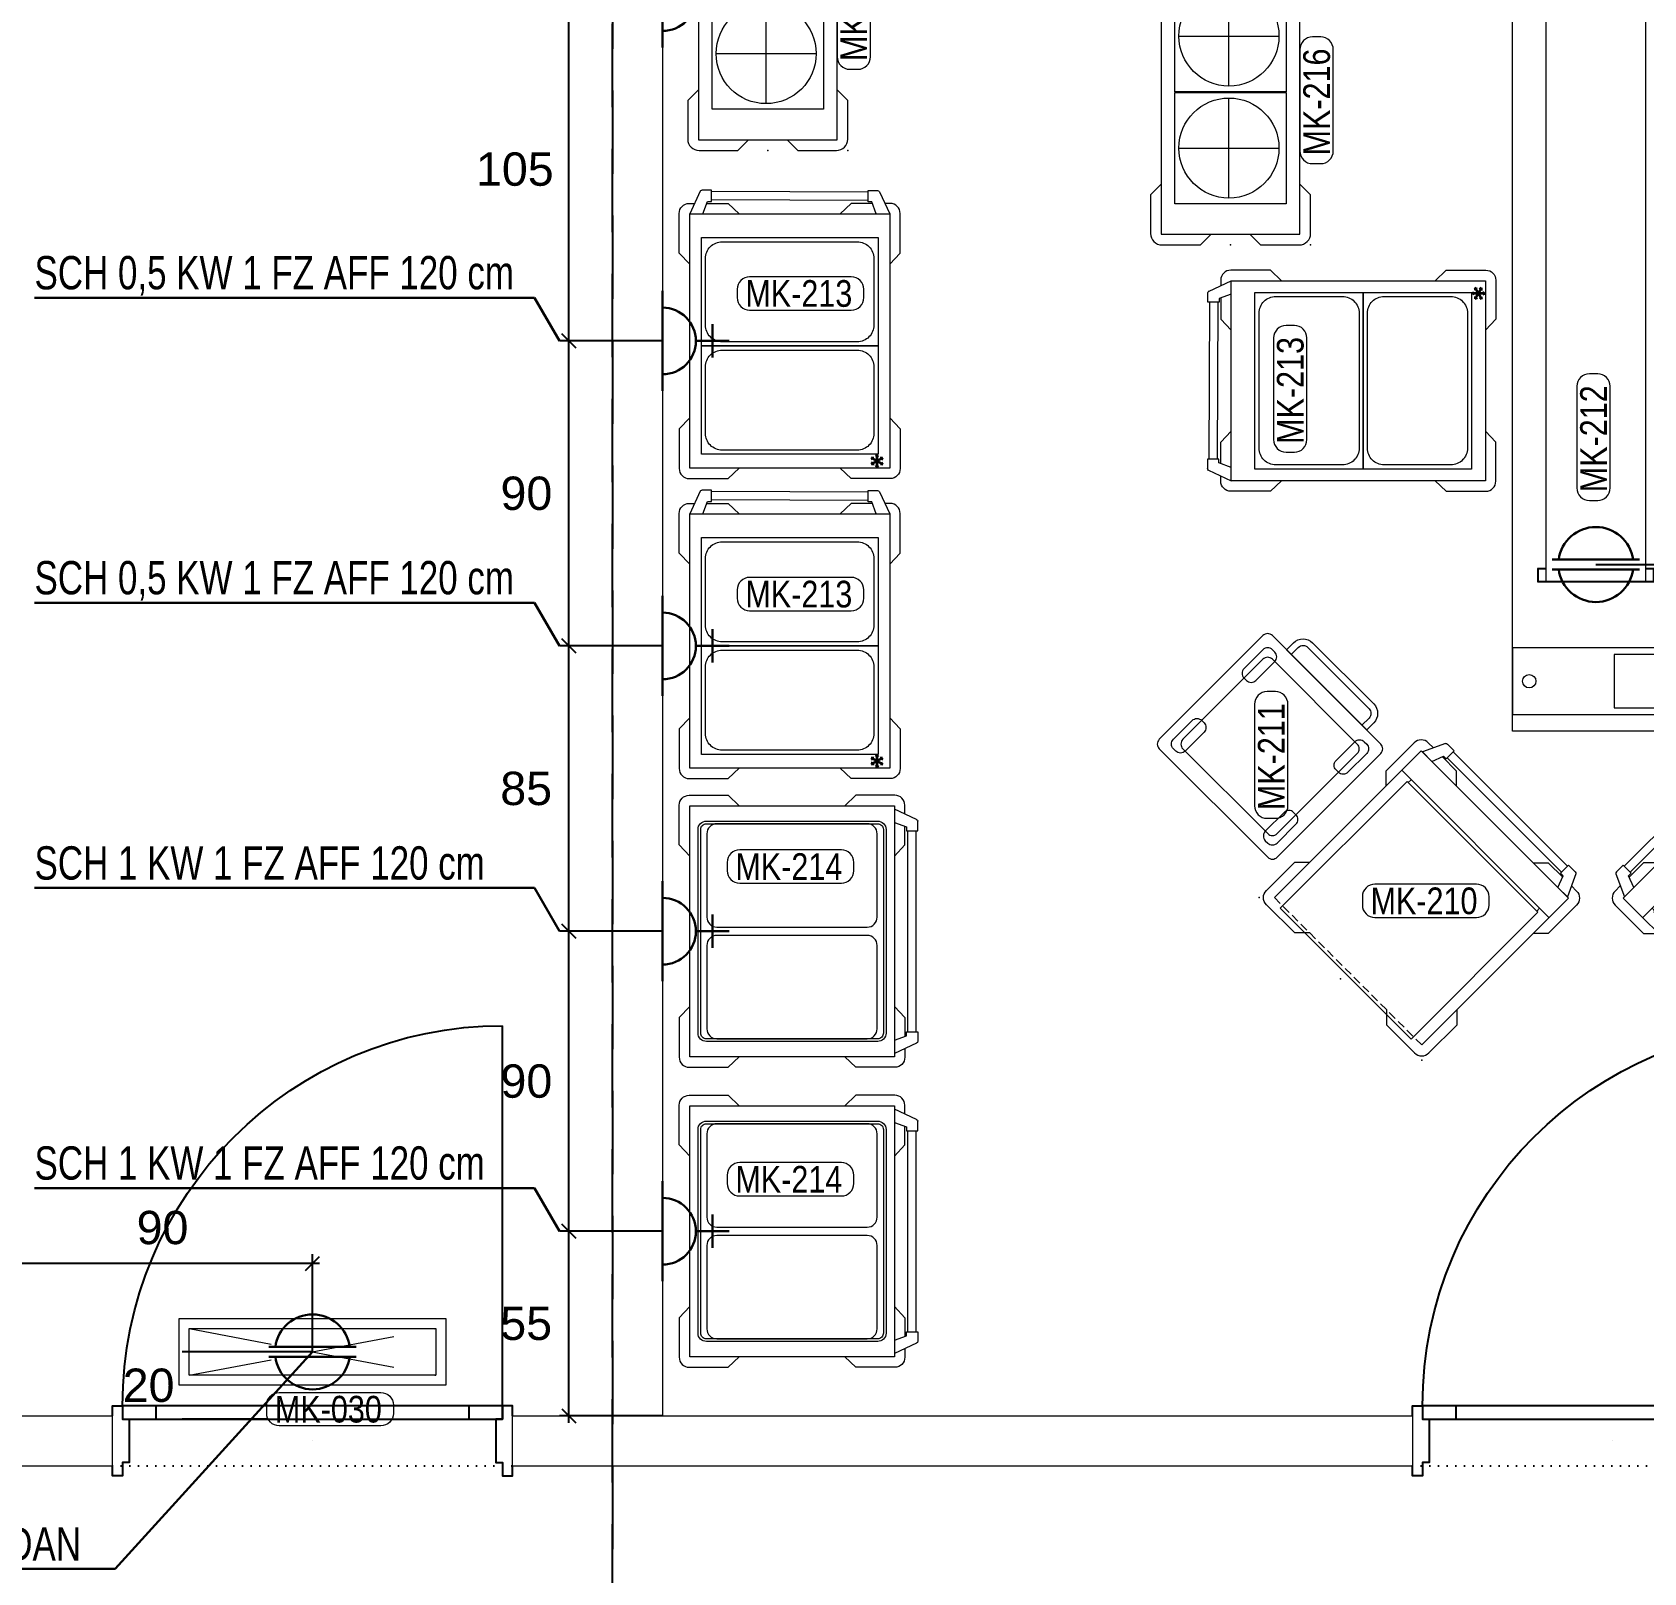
# Model space of a CAD drawing. Extents: x -5598 to 26293, y -3808 to 13850.
# Drawn here: x -784.1 to -300.6, y 3597.9 to 4060 of the extents above; entities that cross this region are included whole.
import ezdxf
from ezdxf.enums import TextEntityAlignment as Align

# ---------------------------------------------------------------- set-up
doc = ezdxf.new("R2010")
doc.units = 0
doc.header["$LTSCALE"] = 100
doc.header["$MEASUREMENT"] = 0
for name, pattern in [('( Hidden )', [0.375, 0.25, -0.125]), ('ADN-MH-AR-PLN-FP-B100$$0$1262OX_AFPL01$$0$Verdeckt2', [4.7625, 3.175, -1.5875]), ('DOT', [0.25, 0, -0.25]), ('HIDDEN', [0.375, 0.25, -0.125]), ('VERDECKT', [0.375, 0.25, -0.125])]:
    doc.linetypes.add(name, pattern=pattern)
for name, color, linetype, lineweight in [('AD', 5, 'Continuous', 9), ('AK', 7, 'Continuous', 15), ('AP', 6, 'Continuous', 15), ('Y-DUVAR GAZBETON', 161, 'Continuous', 20)]:
    doc.layers.add(name, color=color, linetype=linetype, lineweight=lineweight)
for name, color, linetype in [('IZ', 7, 'Continuous'), ('KA-PEN-5 @ 1', 5, 'Continuous'), ('KOLON', 7, 'Continuous'), ('OLCU DIS', 7, 'Continuous')]:
    doc.layers.add(name, color=color, linetype=linetype)
doc.layers.add('MAKPA ELEKTRIK', color=7, linetype='Continuous', lineweight=30, true_color=0x93039a)
doc.styles.add('MAKPA TESISAT', font='arial.ttf', dxfattribs={"height": 10})
doc.styles.add('OLC-50', font='romans.shx', dxfattribs={"width": 0.5, "height": 0.15})
doc.styles.add('olcu', font='romans.shx', dxfattribs={"width": 0.5})
doc.styles.add('POZ TEXT', font='ARIALN.TTF', dxfattribs={"height": 8})
doc.dimstyles.new('1-200', dxfattribs={"dimtxt": 40, "dimasz": 2, "dimexe": 0, "dimexo": 0, "dimgap": 10, "dimtad": 1, "dimdec": 4, "dimrnd": 0.1, "dimzin": 9, "dimdsep": 46, "dimtxsty": 'olcu', "dimblk1": 'SOL', "dimblk2": 'SAG', "dimsah": 1, "dimcen": 0, "dimse1": 1, "dimse2": 1, "dimclre": 13, "dimadec": 0, "dimazin": 0, "dimtfac": 1, "dimtdec": 4, "dimtix": 1, "dimtmove": 2, "dimatfit": 2, "dimldrblk": 'SOL', "dimfxl": 0, "dimtolj": 1, "dimarcsym": 0})
doc.dimstyles.new('MAKPA TESISAT DIM', dxfattribs={"dimscale": 0.7, "dimtxt": 12, "dimasz": 6, "dimexe": 4, "dimexo": 0, "dimgap": 8, "dimtad": 2, "dimtih": 1, "dimtoh": 1, "dimdec": 0, "dimrnd": 5, "dimzin": 0, "dimdsep": 46, "dimtxsty": 'MAKPA TESISAT', "dimblk1": 'OBLIQUE', "dimblk2": 'OBLIQUE', "dimsah": 1, "dimcen": 0, "dimdle": 3, "dimclrd": 256, "dimclre": 256, "dimclrt": 256, "dimadec": 0, "dimazin": 0, "dimtfac": 1, "dimtdec": 0, "dimtix": 1, "dimtofl": 0, "dimtmove": 2, "dimatfit": 3, "dimldrblk": 'OBLIQUE', "dimfxl": 0, "dimtvp": 7, "dimtolj": 1, "dimtzin": 0, "dimarcsym": 0})

# ---------------------------------------------------------------- blocks, each defined once
blk = doc.blocks.new('TASIYICI SISTEM (1.BODRUM KAT)')
at = {"layer": 'IZ', "color": 8, "linetype": '( Hidden )'}
blk.add_lwpolyline([(-5890, -10120), (-6490, -10120), (-6490, -4715), (-6490, -60), (-6090, -60), (-6090, -5485), (-6220, -5485), (-6220, -6445), (-6090, -6445), (-6090, -7605), (-5990, -7605), (-5990, -7750), (-5890, -7750)], close=True, dxfattribs=at)
at = {"layer": 'IZ', "color": 8, "linetype": 'HIDDEN'}
blk.add_lwpolyline([(-7810, -4715), (-6490, -4715), (-6490, -10120), (-7810, -10120)], close=True, dxfattribs=at)
blk = doc.blocks.new('SOL')
at = {"color": 0}
for p, q in [((0, 30), (0, -6.96)), ((7.58, 0), (-6.97, 0))]:
    blk.add_line(p, q, dxfattribs=at)
blk.add_circle((0, 0), 3, dxfattribs=at)
blk = doc.blocks.new('SAG')
at = {"color": 0}
for p, q in [((0, -30), (0, 6.96)), ((7.58, 0), (-6.97, 0))]:
    blk.add_line(p, q, dxfattribs=at)
blk.add_circle((0, 0), 3, dxfattribs=at)
blk = doc.blocks.new('*D332')
at = {"layer": 'OLCU DIS', "color": 0, "lineweight": -2, "transparency": 16777216}
blk.add_line((21268, -935), (-2968, -935), dxfattribs=at)
at = {"layer": 'OLCU DIS', "color": 0, "lineweight": -2, "transparency": 16777216, "xscale": 2, "yscale": 2, "zscale": 2, "rotation": 180}
blk.add_blockref('SAG', (-2970, -935), dxfattribs=at)
at = {"layer": 'OLCU DIS', "color": 0, "lineweight": -2, "transparency": 16777216, "xscale": 2, "yscale": 2, "zscale": 2}
blk.add_blockref('SOL', (21270, -935), dxfattribs=at)
at = {"layer": 'OLCU DIS', "color": 0, "transparency": 16777216, "insert": (9295.64, -905), "char_height": 40, "attachment_point": 5, "style": 'olcu'}
blk.add_mtext('\\A1;24240', dxfattribs=at)
blk = doc.blocks.new('*U582')
at = {"color": 0, "linetype": 'DOT', "ltscale": 0.1}
blk.add_line((-120, 15), (0, 15), dxfattribs=at)
at = {"color": 0, "lineweight": -2}
for p, q in [((-60, 7.5), (-60, 7.5)), ((-107, -3), (-107, 1)), ((-13.1, -3), (-13.1, 1)), ((-3, -3), (-3, -117))]:
    blk.add_line(p, q, dxfattribs=at)
for points in [[(-120, 0), (-120, -3), (-117, -3), (-117, 1), (-115, 1), (-115, 14), (-117, 14), (-117, 18), (-120, 18), (-120, 15)], [(0, 0), (0, -3), (-3, -3), (-3, 1), (-5, 1), (-5, 14), (-3, 14), (-3, 18), (0, 18), (0, 15)]]:
    blk.add_lwpolyline(points, dxfattribs=at)
blk.add_lwpolyline([(-117, -3), (-117, 1), (-3, 1), (-3, -3)], close=True, dxfattribs=at)
blk.add_arc((-3, -3), 114, 180, 270, dxfattribs=at)
at = {"style": 'OLC-50', "width": 0.5, "flags": 1}
for tag, p in [('K-NO', (-182.76, -83.82)), ('K-KANRENK', (-2.31, -88.79)), ('K-BLOK', (-183.43, -120.56)), ('K-KASRENK', (-1.25, -126.74)), ('K-KAT', (-184.31, -156.03)), ('K-TAMACILMA', (-2.77, -165.71)), ('K-MAHALKOD', (-183.25, -193.98)), ('K-FOTOSEL', (-1.83, -201.71)), ('K-MAHALAD', (-184.78, -232.95)), ('K-HERMETIK', (0.08, -236.3)), ('K-ACILISYON', (-183.83, -268.95)), ('K-HIDROLIK', (-2.21, -270.16)), ('K-YANGIN', (-181.93, -303.54)), ('K-KART', (-0.38, -303.83)), ('K-KANATTIP', (-184.21, -337.41)), ('K-BAND', (-1.83, -345.67)), ('K-KANATMALZ', (-182.39, -371.07)), ('K-MENFEZ', (0.08, -380.26)), ('K-KASAMALZ', (-181.37, -410.06)), ('K-PBAR', (-2.21, -414.12)), ('K-KASATIP', (-182.05, -446.79)), ('K-ELEKTRIKLI', (-0.38, -447.79)), ('K-DUVAR', (-182.05, -485.23)), ('K-TIP', (-0.38, -486.44)), ('K-REZ1', (-0.38, -524.33)), ('K-REZ2', (-0.38, -560.76)), ('K-REZ3', (-0.38, -600.74))]:
    blk.add_attdef(tag, p, '', height=30, dxfattribs=at)
blk = doc.blocks.new('SINEKKOV')
at = {"layer": 'AD', "linetype": 'HIDDEN'}
for p, q in [((7, 37), (-7, -37)), ((-7, 37), (7, -37))]:
    blk.add_line(p, q, dxfattribs=at)
at = {"layer": 'AD'}
blk.add_lwpolyline([(-7, -37), (-7, 37), (7, 37), (7, -37)], close=True, dxfattribs=at)
at = {"layer": 'AK'}
blk.add_lwpolyline([(-10, -40), (-10, 40), (10, 40), (10, -40)], close=True, dxfattribs=at)
blk = doc.blocks.new('POZ_X')
at = {"layer": 'AP'}
blk.add_lwpolyline([(12.75, 10), (-17.75, 10, 0.414214), (-21.5, 6.25), (-21.5, 3.75, 0.414214), (-17.75, 0), (12.75, 0, 0.414214), (16.5, 3.75), (16.5, 6.25, 0.414214)], format="xyb", close=True, dxfattribs=at)
at = {"layer": 'AP', "style": 'POZ TEXT'}
blk.add_attdef('POZ_NO', text='', height=8, dxfattribs=at).set_placement((-3, 5), align=Align.MIDDLE_CENTER)
at = {"layer": 'AP', "style": 'POZ TEXT', "flags": 1}
blk.add_attdef('URUN_ADI', text='', height=7, dxfattribs=at).set_placement((-3, -4.34), align=Align.MIDDLE_CENTER)
blk = doc.blocks.new('ELK.KABLO')
at = {"layer": 'MAKPA ELEKTRIK'}
for p, q in [((-13.125, 1.5), (13.125, 1.5)), ((-13.125, -1.5), (13.125, -1.5))]:
    blk.add_line(p, q, dxfattribs=at)
for start, end in [(7.66226, 172.33774), (187.66226, 352.33774)]:
    blk.add_arc((0, 0), 11.25, start, end, dxfattribs=at)
blk = doc.blocks.new('_OBLIQUE')
at = {"color": 0, "linetype": 'ByBlock', "lineweight": -2}
blk.add_line((-0.5, -0.5), (0.5, 0.5), dxfattribs=at)
blk = doc.blocks.new('*D1067')
at = {"layer": 'MAKPA ELEKTRIK', "lineweight": -2, "transparency": 16777216}
for p, q in [((-697.9, 3690.68), (-792.1, 3690.68)), ((-790, 3664.15), (-790, 3693.48)), ((-700, 3664.15), (-700, 3693.48))]:
    blk.add_line(p, q, dxfattribs=at)
at = {"layer": 'MAKPA ELEKTRIK', "lineweight": -2, "transparency": 16777216, "xscale": 4.199999999999998, "yscale": 4.199999999999998, "zscale": 4.199999999999998, "rotation": 180}
blk.add_blockref('_OBLIQUE', (-790, 3690.68), dxfattribs=at)
at = {"layer": 'MAKPA ELEKTRIK', "lineweight": -2, "transparency": 16777216, "xscale": 4.199999999999998, "yscale": 4.199999999999998, "zscale": 4.199999999999998}
blk.add_blockref('_OBLIQUE', (-700, 3690.68), dxfattribs=at)
at = {"layer": 'MAKPA ELEKTRIK', "transparency": 16777216, "insert": (-745, 3701.39), "char_height": 10, "attachment_point": 5, "style": 'MAKPA TESISAT'}
blk.add_mtext('\\A1;90', dxfattribs=at)
blk = doc.blocks.new('*D811')
at = {"layer": 'MAKPA ELEKTRIK', "lineweight": -2, "transparency": 16777216}
for p, q in [((-700, 3664.15), (-739.15, 3664.15)), ((-713.33, 3644), (-739.15, 3644))]:
    blk.add_line(p, q, dxfattribs=at)
at = {"layer": 'MAKPA ELEKTRIK', "transparency": 16777216, "insert": (-749.18, 3654.08), "char_height": 10, "attachment_point": 5, "style": 'MAKPA TESISAT'}
blk.add_mtext('\\A1;20', dxfattribs=at)
blk = doc.blocks.new('89010269')
at = {"layer": 'AD'}
for p, q in [((-348108.46, -191489.41), (-348108.46, -191459.41)), ((-348074.86, -191489.41), (-348074.86, -191459.41)), ((-348093.46, -191474.41), (-348123.46, -191474.41)), ((-348059.86, -191474.41), (-348089.86, -191474.41))]:
    blk.add_line(p, q, dxfattribs=at)
for points in [[(-348125.16, -191457.21), (-348091.76, -191457.21), (-348091.76, -191490.61), (-348125.16, -191490.61)], [(-348091.56, -191457.21), (-348058.16, -191457.21), (-348058.16, -191490.61), (-348091.56, -191490.61)]]:
    blk.add_lwpolyline(points, close=True, dxfattribs=at)
at = {"layer": 'AK'}
for p, q in [((-348140.96, -191456.71), (-348134.31, -191453.61)), ((-348141.31, -191460.1), (-348141.31, -191457.25)), ((-348137.91, -191460.1), (-348141.31, -191460.1)), ((-348140.86, -191487.71), (-348140.86, -191460.1)), ((-348138.36, -191487.71), (-348138.36, -191460.1)), ((-348134.31, -191457.63), (-348137.91, -191458.94)), ((-348137.91, -191458.94), (-348137.91, -191460.1)), ((-348137.91, -191487.71), (-348141.31, -191487.71)), ((-348141.31, -191487.71), (-348141.31, -191490.56)), ((-348137.91, -191488.88), (-348137.91, -191487.71)), ((-348134.31, -191490.19), (-348137.91, -191488.88)), ((-348140.96, -191491.1), (-348134.31, -191494.21)), ((-348134.31, -191494.21), (-348134.31, -191490.19))]:
    blk.add_line(p, q, dxfattribs=at)
for points in [[(-348119.31, -191453.11), (-348122.51, -191449.91), (-348134.11, -191449.91, 0.414214), (-348137.51, -191453.31), (-348137.51, -191455.1)], [(-348049.01, -191468.11), (-348045.81, -191464.91), (-348045.81, -191453.31, 0.414214), (-348049.21, -191449.91), (-348060.81, -191449.91), (-348064.01, -191453.11)], [(-348064.01, -191494.71), (-348060.81, -191497.91), (-348049.21, -191497.91, 0.414214), (-348045.81, -191494.51), (-348045.81, -191482.91), (-348049.01, -191479.71)], [(-348137.51, -191492.71), (-348137.51, -191494.51, 0.414214), (-348134.11, -191497.91), (-348122.51, -191497.91), (-348119.31, -191494.71)]]:
    blk.add_lwpolyline(points, format="xyb", dxfattribs=at)
blk.add_lwpolyline([(-348134.31, -191494.71), (-348049.01, -191494.71), (-348049.01, -191453.11), (-348134.31, -191453.11)], close=True, dxfattribs=at)
for points in [[(-348137.51, -191458.79), (-348137.51, -191464.91), (-348134.31, -191468.11)], [(-348134.31, -191479.71), (-348137.51, -191482.91), (-348137.51, -191489.02)]]:
    blk.add_lwpolyline(points, dxfattribs=at)
for centre in [(-348108.46, -191474.41), (-348074.86, -191474.41)]:
    blk.add_circle(centre, 15, dxfattribs=at)
for centre, start, end in [((-348140.71, -191457.25), 115, 180), ((-348140.71, -191490.56), 180, 245)]:
    blk.add_arc(centre, 0.6, start, end, dxfattribs=at)
for p in [(-348045.81, -191449.91), (-348045.81, -191473.91)]:
    blk.add_point(p, dxfattribs=at)
blk = doc.blocks.new('RI-ZNS-11665546-00-000-D')
at = {"layer": 'AD'}
for p, q in [((-276.5, -721.5), (-307.5, -655)), ((-267.3, -655), (-254.2, -691)), ((267.3, -655), (254.2, -691)), ((276.5, -721.5), (307.5, -655)), ((-242.6, -725), (-271, -725)), ((-254.2, -691), (-242.6, -691)), ((-242.6, -691), (-242.6, -725)), ((242.6, -695.5), (-242.6, -695.5)), ((242.6, -720.5), (-242.6, -720.5)), ((242.6, -691), (242.6, -725)), ((254.2, -691), (242.6, -691)), ((242.6, -725), (271, -725))]:
    blk.add_line(p, q, dxfattribs=at)
for centre, start, end in [((-271, -719), 205, 270), ((271, -719), 270, 335)]:
    blk.add_arc(centre, 6, start, end, dxfattribs=at)
at = {"layer": 'AK'}
for p, q in [((-312.5, -655), (-312.5, -32)), ((312.5, -32), (312.5, -655)), ((-312.5, -572), (312.5, -572)), ((-272.5, -560), (-272.5, -572)), ((272.5, -560), (272.5, -572)), ((312.5, -655), (-312.5, -655)), ((-307.5, -655), (-267.3, -655)), ((307.5, -655), (267.3, -655))]:
    blk.add_line(p, q, dxfattribs=at)
at = {"layer": 'AK', "linetype": 'VERDECKT'}
blk.add_line((-312.5, -32), (312.5, -32), dxfattribs=at)
at = {"layer": 'AK'}
for points in [[(-162.5, -32), (-194.5, 0), (-314.5, 0, 0.414214), (-344.5, -30), (-344.5, -150), (-312.5, -182)], [(162.5, -32), (194.5, 0), (314.5, 0, -0.414214), (344.5, -30), (344.5, -150), (312.5, -182)], [(-292.6, -687), (-314.5, -687, -0.414214), (-344.5, -657), (-344.5, -537), (-312.5, -505)], [(292.6, -687), (314.5, -687, 0.414214), (344.5, -657), (344.5, -537), (312.5, -505)]]:
    blk.add_lwpolyline(points, format="xyb", dxfattribs=at)
blk.add_lwpolyline([(-277.5, -22), (277.5, -22), (277.5, -560), (-277.5, -560)], close=True, dxfattribs=at)
for points in [[(-162.5, -655), (-194.5, -687), (-255.6, -687)], [(162.5, -655), (194.5, -687), (255.6, -687)]]:
    blk.add_lwpolyline(points, dxfattribs=at)
for p in [(-344.5, 0), (0, 0), (344.5, 0)]:
    blk.add_point(p, dxfattribs=at)
blk = doc.blocks.new('MT140X')
at = {"layer": 'AD'}
for points in [[(-50, 22), (-42, 22, -0.414214), (-40, 20), (-40, 19, -0.414214), (-42, 17), (-50, 17, -0.414214), (-52, 19), (-52, 20, -0.414214)], [(-48, -20), (-14, -20, 0.414214), (-12, -18), (-12, 18, 0.414214), (-14, 20), (-48, 20, 0.414214), (-50, 18), (-50, -18, 0.414214)], [(-12, 22), (-20, 22, 0.414214), (-22, 20), (-22, 19, 0.414214), (-20, 17), (-12, 17, 0.414214), (-10, 19), (-10, 20, 0.414214)], [(-7, 17), (-4, 17, -0.414214), (0, 13), (0, -13, -0.414214), (-4, -17), (-7, -17)], [(-7, 15), (-4, 15, -0.414214), (-2, 13), (-2, -13, -0.414214), (-4, -15), (-7, -15)], [(-50, -22), (-42, -22, 0.414214), (-40, -20), (-40, -19, 0.414214), (-42, -17), (-50, -17, 0.414214), (-52, -19), (-52, -20, 0.414214)], [(-12, -22), (-20, -22, -0.414214), (-22, -20), (-22, -19, -0.414214), (-20, -17), (-12, -17, -0.414214), (-10, -19), (-10, -20, -0.414214)]]:
    blk.add_lwpolyline(points, format="xyb", close=True, dxfattribs=at)
at = {"layer": 'AK'}
blk.add_lwpolyline([(-53, -25), (-9, -25, 0.414214), (-7, -23), (-7, 23, 0.414214), (-9, 25), (-53, 25, 0.414214), (-55, 23), (-55, -23, 0.414214)], format="xyb", close=True, dxfattribs=at)
blk = doc.blocks.new('CONVEYOR 6 mt')
at = {"layer": 'AD'}
for points in [[(575, 0), (575, -50), (595, -50), (595, 0)], [(595, 0), (600, 0), (600, -50), (595, -50)], [(577, -5), (577, -19.5), (593, -19.5), (593, -5)]]:
    blk.add_lwpolyline(points, close=True, dxfattribs=at)
for points in [[(551.4, -40), (551.4, -42.3), (555, -42.3), (555, -7.7), (551.4, -7.7), (551.4, -10)], [(320.97, -40), (555, -40), (555, -10), (320.97, -10)]]:
    blk.add_lwpolyline(points, dxfattribs=at)
blk.add_circle((585, -45), 2, dxfattribs=at)
at = {"layer": 'AK'}
blk.add_lwpolyline([(0, 0), (600, 0), (600, -50), (0, -50)], close=True, dxfattribs=at)
at = {"layer": 'AK', "ltscale": 0.2}
blk.add_lwpolyline([(551.2, -40), (551.2, -42.5), (555.2, -42.5), (555.2, -7.5), (551.2, -7.5), (551.2, -10)], dxfattribs=at)
blk = doc.blocks.new('1-1 GN')
at = {"layer": 'AD'}
blk.add_lwpolyline([(6.25, 1.25), (26.25, 1.25, 0.414214), (31.25, 6.25), (31.25, 46.75, 0.414214), (26.25, 51.75), (6.25, 51.75, 0.414214), (1.25, 46.75), (1.25, 6.25, 0.414214)], format="xyb", close=True, dxfattribs=at)
at = {"layer": 'AK'}
blk.add_lwpolyline([(0, 0), (32.5, 0), (32.5, 53), (0, 53)], close=True, dxfattribs=at)
blk = doc.blocks.new('ZUB 2-K')
at = {"layer": 'AD', "color": 4, "linetype": 'ADN-MH-AR-PLN-FP-B100$$0$1262OX_AFPL01$$0$Verdeckt2', "lineweight": 35, "ltscale": 0.2}
for p, q in [((-347872.64, -191365.57), (-347873.07, -191365.32)), ((-347872.64, -191365.57), (-347873.07, -191365.82)), ((-347872.64, -191367.07), (-347873.07, -191366.82)), ((-347872.64, -191367.07), (-347873.07, -191367.32)), ((-347872.64, -191365.57), (-347872.64, -191365.07)), ((-347870.04, -191365.57), (-347872.64, -191367.07)), ((-347872.64, -191365.57), (-347870.04, -191367.07)), ((-347872.64, -191367.07), (-347872.64, -191367.57)), ((-347871.34, -191364.82), (-347871.77, -191364.57)), ((-347871.34, -191367.82), (-347871.77, -191368.07)), ((-347871.34, -191364.82), (-347871.34, -191364.32)), ((-347871.34, -191364.82), (-347870.91, -191364.57)), ((-347871.34, -191364.82), (-347871.34, -191367.82)), ((-347871.34, -191367.82), (-347870.91, -191368.07)), ((-347871.34, -191367.82), (-347871.34, -191368.32)), ((-347870.04, -191365.57), (-347870.04, -191365.07)), ((-347870.04, -191365.57), (-347869.61, -191365.32)), ((-347870.04, -191365.57), (-347869.61, -191365.82)), ((-347870.04, -191367.07), (-347869.61, -191366.82)), ((-347870.04, -191367.07), (-347870.04, -191367.57)), ((-347870.04, -191367.07), (-347869.61, -191367.32))]:
    blk.add_line(p, q, dxfattribs=at)
at = {"layer": 'AD'}
for p, q in [((-347924.43, -191447.23), (-347927.54, -191440.42)), ((-347923.61, -191440.42), (-347922.21, -191444.17)), ((-347871.56, -191440.42), (-347872.87, -191444.02)), ((-347870.64, -191447.08), (-347867.54, -191440.42)), ((-347922.21, -191444.17), (-347921.04, -191444.17)), ((-347921.04, -191444.17), (-347921.04, -191447.57)), ((-347874.03, -191444.47), (-347921.04, -191444.62)), ((-347872.87, -191444.02), (-347874.03, -191444.02)), ((-347874.03, -191444.02), (-347874.03, -191447.42)), ((-347921.04, -191447.57), (-347923.89, -191447.57)), ((-347874.03, -191446.97), (-347921.04, -191447.12)), ((-347874.03, -191447.42), (-347871.18, -191447.42))]:
    blk.add_line(p, q, dxfattribs=at)
for centre, start, end in [((-347923.89, -191446.97), 205, 270), ((-347871.18, -191446.82), 270, 335)]:
    blk.add_arc(centre, 0.6, start, end, dxfattribs=at)
at = {"layer": 'AK'}
for points in [[(-347927.54, -191379.28), (-347930.69, -191375.94), (-347930.69, -191364.05, -0.414214), (-347927.69, -191361.05), (-347915.99, -191361.05), (-347912.65, -191364.2)], [(-347864.39, -191366.67), (-347864.39, -191364.05, 0.414214), (-347867.39, -191361.05), (-347879.08, -191361.05), (-347882.42, -191364.2)], [(-347927.54, -191425.34), (-347930.69, -191428.68), (-347930.69, -191440.57, 0.414214), (-347927.69, -191443.57), (-347926.1, -191443.57)], [(-347864.39, -191434.25), (-347864.39, -191440.57, -0.414214), (-347867.39, -191443.57), (-347869.01, -191443.57)]]:
    blk.add_lwpolyline(points, format="xyb", dxfattribs=at)
blk.add_lwpolyline([(-347927.54, -191364.2), (-347927.54, -191440.42), (-347867.54, -191440.42), (-347867.54, -191364.2)], close=True, dxfattribs=at)
for points in [[(-347867.54, -191379.28), (-347864.39, -191375.94), (-347864.39, -191366.67)], [(-347867.54, -191425.34), (-347864.39, -191428.68), (-347864.39, -191434.25)], [(-347922.42, -191443.57), (-347915.99, -191443.57), (-347912.65, -191440.42)], [(-347872.7, -191443.57), (-347879.08, -191443.57), (-347882.42, -191440.42)]]:
    blk.add_lwpolyline(points, dxfattribs=at)
at = {"layer": 'AK', "rotation": 90}
for p in [(-347871.04, -191400.82), (-347871.04, -191433.32)]:
    blk.add_blockref('1-1 GN', p, dxfattribs=at)
blk = doc.blocks.new('ZUB2-GL')
at = {"layer": 'AD'}
for p, q in [((-361869, -192576.8), (-361900, -192510.2)), ((-361859.8, -192510.2), (-361846.7, -192546.2)), ((-361207.2, -192510.2), (-361220.3, -192546.2)), ((-361198, -192576.8), (-361167, -192510.2)), ((-361846.7, -192546.2), (-361835.1, -192546.2)), ((-361835.1, -192546.2), (-361835.1, -192580.2)), ((-361231.9, -192550.7), (-361835.1, -192550.7)), ((-361220.3, -192546.2), (-361231.9, -192546.2)), ((-361231.9, -192546.2), (-361231.9, -192580.2)), ((-361835.1, -192580.2), (-361863.5, -192580.2)), ((-361231.9, -192575.7), (-361835.1, -192575.7)), ((-361231.9, -192580.2), (-361203.5, -192580.2))]:
    blk.add_line(p, q, dxfattribs=at)
for points in [[(-361228, -191921.2), (-361839, -191921.2, 0.414214), (-361864, -191946.2), (-361864, -192460.2, 0.414214), (-361839, -192485.2), (-361228, -192485.2, 0.414214), (-361203, -192460.2), (-361203, -191946.2, 0.414214)], [(-361228, -191929.2), (-361839, -191929.2, 0.414214), (-361856, -191946.2), (-361856, -192460.2, 0.414214), (-361839, -192477.2), (-361228, -192477.2, 0.414214), (-361211, -192460.2), (-361211, -191946.2, 0.414214)], [(-361576, -192458.7), (-361826, -192458.7, -0.414214), (-361856, -192428.7), (-361856, -191977.7, -0.414214), (-361826, -191947.7), (-361576, -191947.7, -0.414214), (-361546, -191977.7), (-361546, -192428.7, -0.414214)], [(-361241, -192458.7), (-361491, -192458.7, -0.414214), (-361521, -192428.7), (-361521, -191977.7, -0.414214), (-361491, -191947.7), (-361241, -191947.7, -0.414214), (-361211, -191977.7), (-361211, -192428.7, -0.414214)]]:
    blk.add_lwpolyline(points, format="xyb", close=True, dxfattribs=at)
for centre, start, end in [((-361863.5, -192574.2), 205, 270), ((-361203.5, -192574.2), 270, 335)]:
    blk.add_arc(centre, 6, start, end, dxfattribs=at)
at = {"layer": 'AK'}
for points in [[(-361759.1, -191896.2), (-361792.6, -191864.7), (-361911.5, -191864.7, 0.414214), (-361941.5, -191894.7), (-361941.5, -192011.7), (-361910, -192045.1)], [(-361307.8, -191896.2), (-361274.4, -191864.7), (-361155.5, -191864.7, -0.414214), (-361125.5, -191894.7), (-361125.5, -192011.7), (-361157, -192045.1)], [(-361885.3, -192541.7), (-361911.5, -192541.7, -0.414214), (-361941.5, -192511.7), (-361941.5, -192394.8), (-361910, -192361.4)], [(-361181.7, -192541.7), (-361155.5, -192541.7, 0.414214), (-361125.5, -192511.7), (-361125.5, -192394.8), (-361157, -192361.4)]]:
    blk.add_lwpolyline(points, format="xyb", dxfattribs=at)
blk.add_lwpolyline([(-361157, -191896.2), (-361910, -191896.2), (-361910, -192510.2), (-361157, -192510.2)], close=True, dxfattribs=at)
for points in [[(-361759.1, -192510.2), (-361792.6, -192541.7), (-361848.3, -192541.7)], [(-361307.8, -192510.2), (-361274.4, -192541.7), (-361218.7, -192541.7)]]:
    blk.add_lwpolyline(points, dxfattribs=at)
blk = doc.blocks.new('ELK.PRIZ')
at = {"layer": 'MAKPA ELEKTRIK'}
for p, q in [((-15, 0), (15, 0)), ((15, 0), (-15, 0)), ((0, -10), (0, -20)), ((0, -20), (0, -10)), ((5, -15), (-5, -15))]:
    blk.add_line(p, q, dxfattribs=at)
blk.add_arc((0, 0), 10, 180, 0, dxfattribs=at)
blk = doc.blocks.new('*D959')
at = {"layer": 'MAKPA ELEKTRIK', "lineweight": -2, "transparency": 16777216}
for p, q in [((-595, 3700.32), (-625.9, 3700.32)), ((-623.1, 3642.9), (-623.1, 3702.42)), ((-595, 3645), (-625.9, 3645))]:
    blk.add_line(p, q, dxfattribs=at)
at = {"layer": 'MAKPA ELEKTRIK', "lineweight": -2, "transparency": 16777216, "xscale": 4.199999999999999, "yscale": 4.199999999999999, "zscale": 4.199999999999999}
for p, rotation in [((-623.1, 3700.32), 90), ((-623.1, 3645), 270)]:
    blk.add_blockref('_OBLIQUE', p, dxfattribs=dict(at, rotation=rotation))
at = {"layer": 'MAKPA ELEKTRIK', "transparency": 16777216, "insert": (-635.9, 3672.66), "char_height": 10, "attachment_point": 5, "style": 'MAKPA TESISAT'}
blk.add_mtext('\\A1;55', dxfattribs=at)
blk = doc.blocks.new('*D960')
at = {"layer": 'MAKPA ELEKTRIK', "lineweight": -2, "transparency": 16777216}
for p, q in [((-623.1, 3698.22), (-623.1, 3792.42)), ((-595, 3790.32), (-625.9, 3790.32)), ((-595, 3700.32), (-625.9, 3700.32))]:
    blk.add_line(p, q, dxfattribs=at)
at = {"layer": 'MAKPA ELEKTRIK', "lineweight": -2, "transparency": 16777216, "xscale": 4.199999999999998, "yscale": 4.199999999999998, "zscale": 4.199999999999998}
for p, rotation in [((-623.1, 3790.32), 90), ((-623.1, 3700.32), 270)]:
    blk.add_blockref('_OBLIQUE', p, dxfattribs=dict(at, rotation=rotation))
at = {"layer": 'MAKPA ELEKTRIK', "transparency": 16777216, "insert": (-635.84, 3745.32), "char_height": 10, "attachment_point": 5, "style": 'MAKPA TESISAT'}
blk.add_mtext('\\A1;90', dxfattribs=at)
blk = doc.blocks.new('*D961')
at = {"layer": 'MAKPA ELEKTRIK', "lineweight": -2, "transparency": 16777216}
for p, q in [((-623.1, 3788.22), (-623.1, 3878)), ((-595, 3875.9), (-625.9, 3875.9)), ((-595, 3790.32), (-625.9, 3790.32))]:
    blk.add_line(p, q, dxfattribs=at)
at = {"layer": 'MAKPA ELEKTRIK', "lineweight": -2, "transparency": 16777216, "xscale": 4.199999999999998, "yscale": 4.199999999999998, "zscale": 4.199999999999998}
for p, rotation in [((-623.1, 3875.9), 90), ((-623.1, 3790.32), 270)]:
    blk.add_blockref('_OBLIQUE', p, dxfattribs=dict(at, rotation=rotation))
at = {"layer": 'MAKPA ELEKTRIK', "transparency": 16777216, "insert": (-635.9, 3833.11), "char_height": 10, "attachment_point": 5, "style": 'MAKPA TESISAT'}
blk.add_mtext('\\A1;85', dxfattribs=at)
blk = doc.blocks.new('*D962')
at = {"layer": 'MAKPA ELEKTRIK', "lineweight": -2, "transparency": 16777216}
for p, q in [((-623.1, 3873.8), (-623.1, 3969.49)), ((-595, 3967.39), (-625.9, 3967.39)), ((-595, 3875.9), (-625.9, 3875.9))]:
    blk.add_line(p, q, dxfattribs=at)
at = {"layer": 'MAKPA ELEKTRIK', "lineweight": -2, "transparency": 16777216, "xscale": 4.199999999999998, "yscale": 4.199999999999998, "zscale": 4.199999999999998}
for p, rotation in [((-623.1, 3967.39), 90), ((-623.1, 3875.9), 270)]:
    blk.add_blockref('_OBLIQUE', p, dxfattribs=dict(at, rotation=rotation))
at = {"layer": 'MAKPA ELEKTRIK', "transparency": 16777216, "insert": (-635.84, 3921.64), "char_height": 10, "attachment_point": 5, "style": 'MAKPA TESISAT'}
blk.add_mtext('\\A1;90', dxfattribs=at)
blk = doc.blocks.new('*D964')
at = {"layer": 'MAKPA ELEKTRIK', "lineweight": -2, "transparency": 16777216}
for p, q in [((-315, 4280.33), (-260.67, 4280.33)), ((-263.47, 3898.23), (-263.47, 4282.43)), ((-315, 3900.33), (-260.67, 3900.33))]:
    blk.add_line(p, q, dxfattribs=at)
at = {"layer": 'MAKPA ELEKTRIK', "lineweight": -2, "transparency": 16777216, "xscale": 4.199999999999998, "yscale": 4.199999999999998, "zscale": 4.199999999999998}
for p, rotation in [((-263.47, 4280.33), 90), ((-263.47, 3900.33), 270)]:
    blk.add_blockref('_OBLIQUE', p, dxfattribs=dict(at, rotation=rotation))
at = {"layer": 'MAKPA ELEKTRIK', "transparency": 16777216, "insert": (-246.84, 4090.33), "char_height": 10, "attachment_point": 5, "style": 'MAKPA TESISAT'}
blk.add_mtext('\\A1;380', dxfattribs=at)
blk = doc.blocks.new('*D3257')
at = {"layer": 'MAKPA ELEKTRIK', "lineweight": -2, "transparency": 16777216}
for p, q in [((-623.1, 3965.29), (-623.1, 4072.47)), ((-595, 4070.37), (-625.9, 4070.37)), ((-595, 3967.39), (-625.9, 3967.39))]:
    blk.add_line(p, q, dxfattribs=at)
at = {"layer": 'MAKPA ELEKTRIK', "lineweight": -2, "transparency": 16777216, "xscale": 4.199999999999999, "yscale": 4.199999999999999, "zscale": 4.199999999999999}
for p, rotation in [((-623.1, 4070.37), 90), ((-623.1, 3967.39), 270)]:
    blk.add_blockref('_OBLIQUE', p, dxfattribs=dict(at, rotation=rotation))
at = {"layer": 'MAKPA ELEKTRIK', "transparency": 16777216, "insert": (-639.31, 4018.88), "char_height": 10, "attachment_point": 5, "style": 'MAKPA TESISAT'}
blk.add_mtext('\\A1;105', dxfattribs=at)

msp = doc.modelspace()

# ---------------------------------------------------------------- linework, layer by layer
at = {"layer": 'MAKPA ELEKTRIK'}
for p, q in [((-783.39761, 3980.37712), (-633.39761, 3980.37712)), ((-625.89761, 3967.38674), (-633.39761, 3980.37712)), ((-783.39761, 3888.88962), (-633.39761, 3888.88962)), ((-625.89761, 3875.89924), (-633.39761, 3888.88962)), ((-783.39761, 3803.31462), (-633.39761, 3803.31462)), ((-625.89761, 3790.32424), (-633.39761, 3803.31462)), ((-783.39761, 3713.31462), (-633.39761, 3713.31462)), ((-625.89761, 3700.32424), (-633.39761, 3713.31462)), ((-700, 3664.1544), (-759.1854, 3599.06632)), ((-909.1854, 3599.06632), (-759.1854, 3599.06632))]:
    msp.add_line(p, q, dxfattribs=at)
at = {"layer": 'Y-DUVAR GAZBETON'}
for p, q in [((-595, 4260), (-595, 3645.00002)), ((-790, 3645.00002), (-760, 3645.00002)), ((-760, 3630.00002), (-760, 3645.00002)), ((-640, 3645.00002), (-610, 3645.00002)), ((-640, 3630.00002), (-640, 3645.00002)), ((-595, 3645.00002), (-370, 3645.00002)), ((-370, 3645.00002), (-370, 3630.00002))]:
    msp.add_line(p, q, dxfattribs=at)
for points in [[(-610, 4260), (-610, 3645.00002)], [(-875, 3630.00002), (-760, 3630.00002)], [(-640, 3630.00002), (-370, 3630.00002)]]:
    msp.add_lwpolyline(points, dxfattribs=at)

# ---------------------------------------------------------------- block references
at = {"layer": 'AK'}
for name, p, rotation in [('CONVEYOR 6 mt', (-290, 4450.33208), 270), ('89010269', (190910.47897, -344021.2858), 270), ('89010269', (191049.33265, -344049.60125), 270), ('MT140X', (-390.82695, 3867.70078), 44.99999999998386), ('SINEKKOV', (-700, 3664.1544), 90)]:
    msp.add_blockref(name, p, dxfattribs=dict(at, rotation=rotation))
at = {"layer": 'AK', "extrusion": (0, 0, -1), "zscale": -1}
for p, rotation in [((-347340.68701, -187434.92253), 180), ((-191016.04677, 351853.01907), 90), ((-347340.68701, -187524.92253), 180)]:
    msp.add_blockref('ZUB 2-K', p, dxfattribs=dict(at, rotation=rotation))
at = {"layer": 'AK', "yscale": 0.1000000000000001}
for p, xscale, zscale, rotation in [((-391.60477, 3776.05975), -0.1000000000000001, 0.1, 134.9999999999841), ((-238.39523, 3776.05975), 0.1000000000000001, 0.1000000000000001, 225.0000000000159)]:
    msp.add_blockref('RI-ZNS-11665546-00-000-D', p, dxfattribs=dict(at, xscale=xscale, zscale=zscale, rotation=rotation))
at = {"layer": 'AK', "extrusion": (0, 0, -1), "xscale": 0.1, "yscale": 0.1, "zscale": -0.1, "rotation": 270}
for p in [(19776.47499, -32363.02487), (19776.47499, -32453.02487)]:
    msp.add_blockref('ZUB2-GL', p, dxfattribs=at)
at = {"layer": 'AP', "ltscale": 6, "rotation": 90}
for p, values in [((-532.62694, 4070.39712), {'POZ_NO': 'MK-216'}), ((-393.77326, 4042.08167), {'POZ_NO': 'MK-216'}), ((-401.6871, 3955.5472), {'POZ_NO': 'MK-213'}), ((-310.70736, 3941.04808), {'POZ_NO': 'MK-212'}), ((-407.38542, 3845.70157), {'POZ_NO': 'MK-211'})]:
    msp.add_blockref('POZ_X', p, dxfattribs=at).add_auto_attribs(values)
at = {"layer": 'AP', "ltscale": 6}
for p, values in [((-551.11449, 3976.64071), {'POZ_NO': 'MK-213'}), ((-551.11449, 3886.46518), {'POZ_NO': 'MK-213'}), ((-554.1042, 3804.73792), {'POZ_NO': 'MK-214'}), ((-363.55344, 3794.45322), {'POZ_NO': 'MK-210'}), ((-554.1042, 3710.92735), {'POZ_NO': 'MK-214'})]:
    msp.add_blockref('POZ_X', p, dxfattribs=at).add_auto_attribs(values)
ref = msp.add_blockref('POZ_X', (-692.25053, 3651.96785), dxfattribs=dict(at, xscale=-1, rotation=180))
ref.add_attrib('POZ_NO', 'MK-030', dxfattribs={"height": 8, "style": 'POZ TEXT'}).set_placement((-695.25053, 3646.96785), align=Align.MIDDLE_CENTER)
at = {"layer": 'KA-PEN-5 @ 1', "xscale": -1, "rotation": 180}
for p in [(-640, 3645.00002), (-250, 3645.00002)]:
    msp.add_blockref('*U582', p, dxfattribs=at)
at = {"layer": 'KOLON'}
msp.add_blockref('TASIYICI SISTEM (1.BODRUM KAT)', (5880, 12320), dxfattribs=at)
at = {"layer": 'MAKPA ELEKTRIK'}
for name, p, rotation in [('ELK.PRIZ', (-595, 4070.3726), 90), ('ELK.PRIZ', (-595, 3967.38674), 90), ('ELK.KABLO', (-315, 3900.3321), 180), ('ELK.PRIZ', (-595, 3875.89924), 90), ('ELK.PRIZ', (-595, 3790.32424), 90), ('ELK.PRIZ', (-595, 3700.32424), 90), ('ELK.KABLO', (-700, 3664.1544), 180)]:
    msp.add_blockref(name, p, dxfattribs=dict(at, rotation=rotation))

# ---------------------------------------------------------------- texts
at = {"layer": 'MAKPA ELEKTRIK', "style": 'MAKPA TESISAT', "width": 0.75}
for s, p in [('SCH 0,5 KW 1 FZ AFF 120 cm', (-783.39761, 3982.87712)), ('SCH 0,5 KW 1 FZ AFF 120 cm', (-783.39761, 3891.38962)), ('SCH 1 KW 1 FZ AFF 120 cm', (-783.39761, 3805.81462)), ('SCH 1 KW 1 FZ AFF 120 cm', (-783.39761, 3715.81462)), ('E.O 0,5 KW 1 FZ TAVANDAN', (-909.1854, 3601.56632))]:
    msp.add_text(s, height=10.00188, dxfattribs=at).set_placement(p)

# ---------------------------------------------------------------- dimensions: what is measured, and where the dimension line sits
at = {"layer": 'MAKPA ELEKTRIK'}
for base, p1, p2, picture, middle in [((-263.46505, 4280.33212), (-315, 3900.3321), (-315, 4280.33212), '*D964', (-246.83844, 4090.33211)), ((-623.09761, 4070.3726), (-595, 3967.38674), (-595, 4070.3726), '*D3257', (-639.31152, 4018.87967)), ((-623.09761, 3967.38674), (-595, 3875.89924), (-595, 3967.38674), '*D962', (-635.8429, 3921.64299)), ((-623.09761, 3875.89924), (-595, 3790.32424), (-595, 3875.89924), '*D961', (-635.90429, 3833.11174)), ((-623.09761, 3790.32424), (-595, 3700.32424), (-595, 3790.32424), '*D960', (-635.8429, 3745.32424)), ((-623.09761, 3700.32424), (-595, 3645.00002), (-595, 3700.32424), '*D959', (-635.89747, 3672.66213)), ((-736.34672, 3644.00002), (-700, 3664.1544), (-713.33393, 3644.00002), '*D811', (-749.17728, 3654.07721))]:
    dim = msp.add_linear_dim(base=base, p1=p1, p2=p2, angle=90, dimstyle='MAKPA TESISAT DIM', override={"dimfxl": 0}, dxfattribs=at)
    dim.commit()
    dim.dimension.update_dxf_attribs({"geometry": picture, "text_midpoint": middle})
dim = msp.add_linear_dim(base=(-790, 3690.68334), p1=(-700, 3664.1544), p2=(-790, 3664.1544), dimstyle='MAKPA TESISAT DIM', override={"dimfxl": 0}, dxfattribs=at)
dim.commit()
dim.dimension.update_dxf_attribs({"geometry": '*D1067', "text_midpoint": (-745, 3701.38907)})
at = {"layer": 'OLCU DIS', "color": 7}
dim = msp.add_linear_dim(base=(-2970, -935), p1=(21270, -635), p2=(-2970, 7535), dimstyle='1-200', dxfattribs=at)
dim.commit()
dim.dimension.update_dxf_attribs({"geometry": '*D332', "text_midpoint": (9295.63768, -905), "dimtype": 160})

doc.saveas('drawing.dxf')
